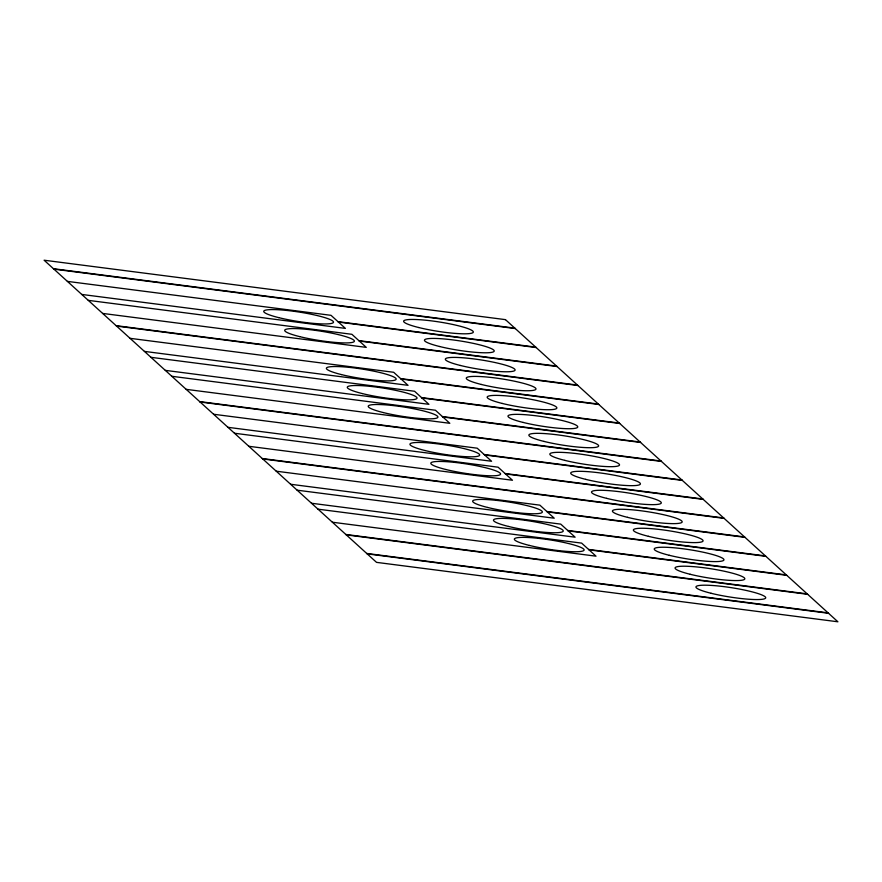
<?xml version="1.0" encoding="UTF-8"?>
<svg xmlns="http://www.w3.org/2000/svg" width="882" height="882" viewBox="0 0 882 882"><rect width="100%" height="100%" fill="white"/><g stroke="black" fill="none" stroke-linecap="round" stroke-linejoin="round"><path stroke-width="1.32" d="M53.438 268.712L514.801 328.126M53.923 269.142L515.286 328.556M67.385 281.38L331.015 315.326L345.391 328.391L81.75 294.434M337.96 321.643L535.694 347.111M338.445 322.073L536.168 347.541M88.266 300.354L351.907 334.311L366.273 347.376L102.632 313.419M358.853 340.628L556.575 366.085M359.327 341.058L557.049 366.526M116.093 325.656L577.456 385.07M116.578 326.086L577.942 385.511M130.04 338.324L393.67 372.281L408.046 385.335L144.405 351.389M400.615 378.587L598.349 404.055M401.101 379.028L598.823 404.485M150.921 357.309L414.562 391.255L428.928 404.32L165.287 370.363M421.508 397.573L619.23 423.04M421.982 398.002L619.704 423.47M171.803 376.283L435.443 410.24L449.809 423.305L186.179 389.348M442.389 416.558L640.112 442.014M442.863 416.988L640.597 442.455M199.641 401.586L661.004 460.999M200.115 402.016L661.478 461.44M213.576 414.253L477.217 448.199L491.583 461.264L227.942 427.318M484.163 454.517L681.885 479.984M484.637 454.958L682.359 480.414M234.458 433.238L498.098 467.184L512.464 480.249L248.834 446.292M505.044 473.502L702.767 498.969M505.518 473.932L703.252 499.399M262.296 458.53L723.659 517.943M262.77 458.96L724.133 518.384M276.231 471.197L539.872 505.154L554.238 518.208L290.597 484.262M546.818 511.461L744.54 536.929M547.292 511.902L745.014 537.37M297.113 490.183L560.754 524.129L575.119 537.193L311.489 503.247M567.699 530.446L765.422 555.914M568.173 530.887L765.907 556.344M318.005 509.168L581.635 543.114L596.012 556.178L332.371 522.221M588.581 549.431L786.314 574.899M589.066 549.861L786.788 575.329M345.832 534.459L807.195 593.873M346.306 534.889L807.669 594.314M366.714 553.444L828.077 612.858M367.199 553.874L828.562 613.288M505.463 319.637L44.1 260.212L376.537 562.363L837.9 621.788L505.463 319.637M418.652 327.509A35.247 4.719 8.9 0 0 473.204 332.36A35.247 4.719 8.9 0 0 423.603 320.023A35.247 4.719 8.9 0 0 418.652 327.509M445.906 469.511A35.247 4.719 8.9 0 0 500.458 474.351A35.247 4.719 8.9 0 0 450.856 462.014A35.247 4.719 8.9 0 0 445.906 469.511M439.545 346.494A35.247 4.719 8.9 0 0 494.085 351.345A35.247 4.719 8.9 0 0 444.484 338.997A35.247 4.719 8.9 0 0 439.545 346.494M460.426 365.479A35.247 4.719 8.9 0 0 514.978 370.319A35.247 4.719 8.9 0 0 465.376 357.982A35.247 4.719 8.9 0 0 460.426 365.479M543.962 441.408A35.247 4.719 8.9 0 0 598.514 446.248A35.247 4.719 8.9 0 0 548.913 433.911A35.247 4.719 8.9 0 0 543.962 441.408M564.855 460.382A35.247 4.719 8.9 0 0 619.396 465.233A35.247 4.719 8.9 0 0 569.794 452.896A35.247 4.719 8.9 0 0 564.855 460.382M523.081 422.423A35.247 4.719 8.9 0 0 577.633 427.263A35.247 4.719 8.9 0 0 528.031 414.926A35.247 4.719 8.9 0 0 523.081 422.423M278.822 317.652A35.247 4.719 8.9 0 0 333.374 322.492A35.247 4.719 8.9 0 0 283.772 310.155A35.247 4.719 8.9 0 0 278.822 317.652M299.715 336.626A35.247 4.719 8.9 0 0 354.255 341.477A35.247 4.719 8.9 0 0 304.654 329.14A35.247 4.719 8.9 0 0 299.715 336.626M383.251 412.555A35.247 4.719 8.9 0 0 437.803 417.407A35.247 4.719 8.9 0 0 388.201 405.07A35.247 4.719 8.9 0 0 383.251 412.555M425.025 450.526A35.247 4.719 8.9 0 0 479.565 455.366A35.247 4.719 8.9 0 0 429.964 443.029A35.247 4.719 8.9 0 0 425.025 450.526M508.561 526.455A35.247 4.719 8.9 0 0 563.113 531.295A35.247 4.719 8.9 0 0 513.511 518.958A35.247 4.719 8.9 0 0 508.561 526.455M487.68 507.47A35.247 4.719 8.9 0 0 542.221 512.321A35.247 4.719 8.9 0 0 492.619 499.984A35.247 4.719 8.9 0 0 487.68 507.47M529.443 545.44A35.247 4.719 8.9 0 0 583.994 550.28A35.247 4.719 8.9 0 0 534.393 537.943A35.247 4.719 8.9 0 0 529.443 545.44M585.736 479.367A35.247 4.719 8.9 0 0 640.288 484.218A35.247 4.719 8.9 0 0 590.686 471.881A35.247 4.719 8.9 0 0 585.736 479.367M606.618 498.352A35.247 4.719 8.9 0 0 661.169 503.192A35.247 4.719 8.9 0 0 611.568 490.855A35.247 4.719 8.9 0 0 606.618 498.352M711.046 593.266A35.247 4.719 8.9 0 0 765.598 598.106A35.247 4.719 8.9 0 0 715.997 585.769A35.247 4.719 8.9 0 0 711.046 593.266M648.391 536.311A35.247 4.719 8.9 0 0 702.943 541.162A35.247 4.719 8.9 0 0 653.341 528.825A35.247 4.719 8.9 0 0 648.391 536.311M690.165 574.281A35.247 4.719 8.9 0 0 744.706 579.121A35.247 4.719 8.9 0 0 695.104 566.784A35.247 4.719 8.9 0 0 690.165 574.281M669.273 555.296A35.247 4.719 8.9 0 0 723.824 560.147A35.247 4.719 8.9 0 0 674.223 547.81A35.247 4.719 8.9 0 0 669.273 555.296M627.51 517.337A35.247 4.719 8.9 0 0 682.051 522.177A35.247 4.719 8.9 0 0 632.449 509.84A35.247 4.719 8.9 0 0 627.51 517.337M481.307 384.453A35.247 4.719 8.9 0 0 535.859 389.304A35.247 4.719 8.9 0 0 486.258 376.967A35.247 4.719 8.9 0 0 481.307 384.453M341.477 374.596A35.247 4.719 8.9 0 0 396.029 379.436A35.247 4.719 8.9 0 0 346.428 367.099A35.247 4.719 8.9 0 0 341.477 374.596M362.37 393.581A35.247 4.719 8.9 0 0 416.91 398.421A35.247 4.719 8.9 0 0 367.309 386.084A35.247 4.719 8.9 0 0 362.37 393.581M502.2 403.438A35.247 4.719 8.9 0 0 556.74 408.289A35.247 4.719 8.9 0 0 507.139 395.952A35.247 4.719 8.9 0 0 502.2 403.438"/></g></svg>
